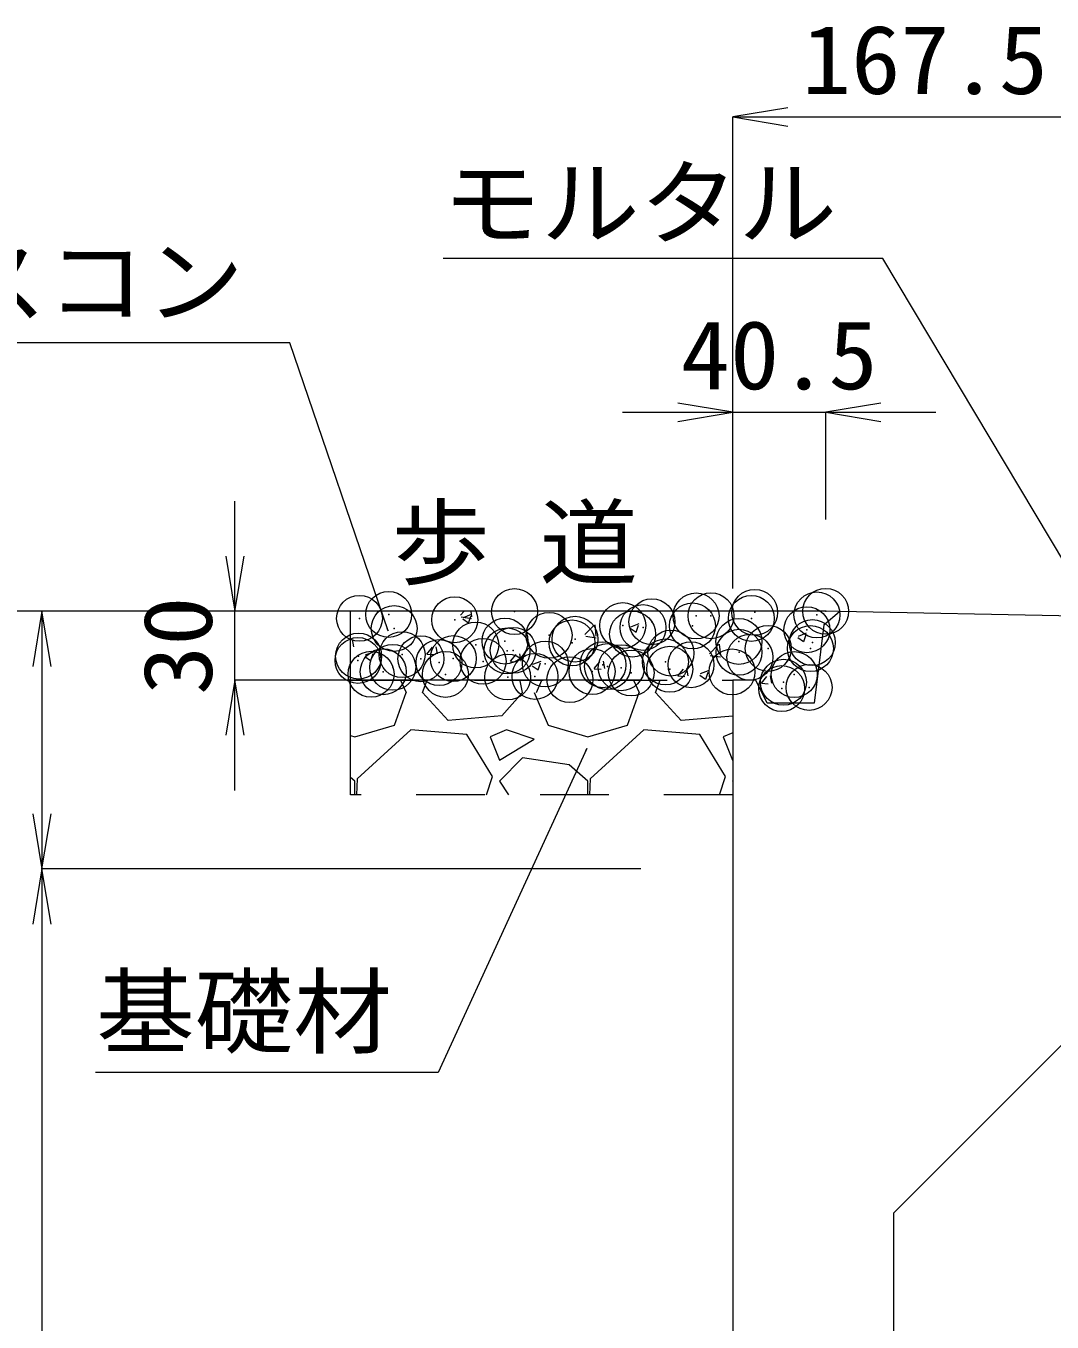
# Model space of a CAD drawing. Units: millimetres at full size. Extents: x 164402 to 209100, y 872507 to 885397.
# Drawn here: x 187983 to 188430, y 882695 to 883260 of the extents above; entities that cross this region are included whole.
import ezdxf
from ezdxf.enums import TextEntityAlignment as Align

# ---------------------------------------------------------------- set-up
doc = ezdxf.new("R2010")
doc.units = ezdxf.units.MM
doc.header["$LTSCALE"] = 40
doc.header["$PDMODE"] = 32
doc.header["$PDSIZE"] = 20
doc.linetypes.add('USER1', pattern=[1.35, 0.75, -0.6])
for name, color, linetype, lineweight in [('0_2', 7, 'Continuous', 13), ('ハッチング', 7, 'Continuous', 5), ('作業エリア', 11, 'Continuous', 13), ('寸法線', 7, 'Continuous', 13), ('本体', 2, 'Continuous', 13), ('補助線', 8, 'Continuous', 13)]:
    doc.layers.add(name, color=color, linetype=linetype, lineweight=lineweight)
doc.styles.add('ＭＳ 明朝', font='')
doc.styles.get('ＭＳ 明朝').set_extended_font_data('MS Mincho')

# ---------------------------------------------------------------- blocks, each defined once
blk = doc.blocks.new('open_arrow')
at = {"color": 0, "linetype": 'Continuous', "lineweight": -2}
blk.add_lwpolyline([(7.5, 1.25), (0, 0), (7.5, -1.25)], dxfattribs=at)

msp = doc.modelspace()

# ---------------------------------------------------------------- linework, layer by layer
at = {"layer": '0_2'}
for p, q in [((188331.53, 883004.5), (188124.42, 883004.5)), ((188337.52, 883004.39), (188331.53, 883004.5))]:
    msp.add_line(p, q, dxfattribs=at)
at = {"layer": '0_2', "linetype": 'USER1', "lineweight": 5}
for p, q in [((188124.42, 882974.5), (188291.03, 882974.5)), ((188291.03, 882924.5), (188124.42, 882924.5))]:
    msp.add_line(p, q, dxfattribs=at)
at = {"layer": 'ハッチング'}
for p, q in [((188172.4, 883002.78), (188174.05, 883004.5)), ((188172.71, 883002.12), (188177.23, 883001.42)), ((188173.34, 883001.22), (188175.87, 882999.51)), ((188173.64, 883001.87), (188177.19, 883003.23)), ((188175.94, 882999.49), (188176.97, 883002.56)), ((188177.34, 883002.13), (188177.07, 883004.5)), ((188226.62, 882994.38), (188230.57, 882998.5)), ((188231.56, 882993.72), (188231, 882998.55)), ((188246.35, 882997.15), (188248.87, 882995.45)), ((188246.64, 882997.8), (188250.2, 882999.17)), ((188248.95, 882995.42), (188249.98, 882998.49)), ((188319.65, 882993.73), (188323.21, 882995.1)), ((188125.9, 882989.1), (188125.32, 882992.29)), ((188162.34, 882985.91), (188161.75, 882989.1)), ((188226.93, 882993.71), (188231.45, 882993.01)), ((188280.83, 882985.97), (188284.79, 882990.09)), ((188285.77, 882985.32), (188285.21, 882990.14)), ((188319.35, 882993.08), (188321.88, 882991.38)), ((188321.95, 882991.35), (188322.98, 882994.42)), ((188130.66, 882984.83), (188133.19, 882983.13)), ((188130.95, 882985.48), (188134.51, 882986.85)), ((188133.26, 882983.1), (188134.29, 882986.17)), ((188157.73, 882985.9), (188160.18, 882988.82)), ((188157.73, 882985.89), (188160.77, 882985.62)), ((188194.17, 882982.72), (188196.62, 882985.63)), ((188198.78, 882982.73), (188198.19, 882985.91)), ((188281.14, 882985.3), (188285.66, 882984.6)), ((188194.17, 882982.7), (188197.2, 882982.44)), ((188203.66, 882980.77), (188206.19, 882979.06)), ((188203.96, 882981.42), (188207.52, 882982.78)), ((188206.27, 882979.04), (188207.3, 882982.11)), ((188230.61, 882979.53), (188233.06, 882982.45)), ((188230.61, 882979.51), (188233.64, 882979.25)), ((188235.21, 882979.54), (188234.63, 882982.72)), ((188267.04, 882976.34), (188269.49, 882979.26)), ((188271.65, 882976.35), (188271.06, 882979.53)), ((188276.97, 882977.35), (188280.52, 882978.71)), ((188279.27, 882974.97), (188280.3, 882978.04)), ((188146.19, 882974.5), (188148.67, 882969.13)), ((188155.78, 882969.13), (188157.8, 882974.5)), ((188198.45, 882974.21), (188197.27, 882974.5)), ((188199.47, 882969.13), (188198.45, 882974.21)), ((188205.57, 882969.13), (188207.87, 882974.5)), ((188247.79, 882974.5), (188250.27, 882969.13)), ((188257.38, 882969.13), (188259.4, 882974.5)), ((188267.04, 882976.33), (188270.08, 882976.06)), ((188276.67, 882976.7), (188279.2, 882974.99)), ((188303.48, 882973.15), (188305.93, 882976.07)), ((188303.48, 882973.14), (188306.52, 882972.87)), ((188308.09, 882973.16), (188307.5, 882976.35)), ((188143.59, 882954.9), (188148.67, 882969.13)), ((188166.96, 882956.94), (188155.78, 882969.13)), ((188199.47, 882969.13), (188190.33, 882958.97)), ((188204.55, 882969.13), (188210.65, 882954.9)), ((188245.19, 882954.9), (188250.27, 882969.13)), ((188268.56, 882956.94), (188257.38, 882969.13)), ((188190.33, 882958.97), (188166.96, 882956.94)), ((188291.03, 882958.89), (188268.56, 882956.94)), ((188124.42, 882950.38), (188126.32, 882949.82)), ((188126.32, 882949.82), (188143.59, 882954.9)), ((188150.7, 882952.87), (188127.33, 882931.54)), ((188175.09, 882950.84), (188150.7, 882952.87)), ((188186.26, 882932.55), (188175.09, 882950.84)), ((188192.36, 882952.87), (188185.25, 882949.82)), ((188185.25, 882949.82), (188189.31, 882939.66)), ((188204.55, 882948.81), (188192.36, 882952.87)), ((188210.65, 882954.9), (188227.92, 882949.82)), ((188227.92, 882949.82), (188245.19, 882954.9)), ((188252.3, 882952.87), (188228.93, 882931.54)), ((188276.69, 882950.84), (188252.3, 882952.87)), ((188287.86, 882932.55), (188276.69, 882950.84)), ((188291.03, 882951.61), (188286.85, 882949.82)), ((188286.85, 882949.82), (188290.91, 882939.66)), ((188189.31, 882939.66), (188204.55, 882948.81)), ((188199.47, 882940.68), (188189.31, 882930.52)), ((188219.79, 882937.63), (188199.47, 882940.68)), ((188290.91, 882939.66), (188291.03, 882939.73)), ((188183.69, 882924.5), (188186.26, 882932.55)), ((188227.92, 882930.52), (188219.79, 882937.63)), ((188285.29, 882924.5), (188287.86, 882932.55)), ((188126.32, 882930.52), (188124.42, 882932.18)), ((188126.32, 882924.5), (188126.32, 882930.52)), ((188127.33, 882931.54), (188127, 882924.5)), ((188189.31, 882930.52), (188193.32, 882924.5)), ((188227.92, 882924.5), (188227.92, 882930.52)), ((188228.93, 882931.54), (188228.6, 882924.5)), ((188291.03, 882930.63), (188290.91, 882930.52)), ((188290.91, 882930.52), (188291.03, 882930.35))]:
    msp.add_line(p, q, dxfattribs=at)
for p in [(188141.09, 883003.12), (188195.95, 883004.4), (188275.04, 883002.48), (188281.54, 883002.54), (188300.59, 883004.07), (188327.71, 883002.93), (188128.37, 883001.44), (188143.48, 882997.01), (188169.87, 883000.82), (188243.08, 882998.27), (188251.92, 882997.45), (188255.8, 882999.94), (188273.46, 882998.13), (188299.12, 883001.38), (188323.34, 882996.47), (188191.76, 882991.51), (188211, 882994.05), (188220.99, 882990.74), (188222.29, 882992.37), (188247.37, 882994.55), (188293.71, 882991.38), (188325.72, 882990.87), (188127.99, 882984.99), (188146.96, 882985.62), (188179.04, 882989.84), (188192.66, 882987.28), (188195.33, 882987.49), (188264.09, 882986.3), (188293.76, 882986.66), (188306.48, 882988.34), (188324.88, 882988.28), (188127.72, 882983.08), (188142.86, 882980.1), (188155.11, 882983.84), (188163.04, 882982.19), (188169.25, 882983.91), (188182.22, 882982.7), (188209.34, 882981.55), (188234.46, 882981.21), (188236.46, 882980.41), (188242.44, 882979.91), (188261.68, 882982.44), (188263.58, 882979.26), (188272.84, 882981.21), (188298.5, 882984.47), (188133.41, 882977.11), (188138.7, 882978.17), (188165.82, 882977.02), (188192.94, 882975.87), (188204.84, 882976.13), (188220.05, 882974.73), (188229.72, 882978.23), (188246.76, 882977.64), (188290.7, 882978.11), (188313.12, 882973.6), (188317.81, 882976.97), (188312.35, 882970.84), (188324.27, 882971.36)]:
    msp.add_point(p, dxfattribs=at)
at = {"layer": '作業エリア'}
msp.add_point((188331.53, 883004.5), dxfattribs=at)
at = {"layer": '寸法線'}
for p, q in [((188291.03, 883219.86), (188458.53, 883219.86)), ((188291.03, 883014.5), (188291.03, 883219.86)), ((188243.03, 883091.23), (188379.53, 883091.23)), ((188291.03, 883014.5), (188291.03, 883091.23)), ((188331.53, 883044.5), (188331.53, 883091.23)), ((188074.07, 882926.5), (188074.07, 883052.5)), ((188291.53, 883004.5), (187904.96, 883004.5)), ((187990.01, 883004.5), (187990.01, 882892.29)), ((188291.53, 883004.5), (187990.01, 883004.5)), ((188291.53, 883004.5), (188074.07, 883004.5)), ((188251.03, 882974.5), (188074.07, 882974.5)), ((188251.03, 882892.29), (187990.01, 882892.29)), ((187990.01, 882892.29), (187990.01, 882342.29)), ((188251.03, 882892.29), (187990.01, 882892.29))]:
    msp.add_line(p, q, dxfattribs=at)
for points in [[(188449.53, 883002.34), (188356.46, 883158.14), (188164.86, 883158.14)], [(188140.84, 882995.97), (188098.06, 883121.43), (187819.37, 883121.43)], [(188227.48, 882944.71), (188162.59, 882803.63), (188013.33, 882803.63)]]:
    msp.add_lwpolyline(points, dxfattribs=at)
at = {"layer": '本体', "lineweight": 20}
for p, q in [((188330.78, 882998.55), (188337.52, 883004.39)), ((188440.53, 883002.39), (188337.52, 883004.39)), ((188291.03, 882974.5), (188291.03, 882352.29)), ((188361.03, 882742.29), (188441.03, 882822.29)), ((188361.03, 882742.29), (188361.03, 882516.32))]:
    msp.add_line(p, q, dxfattribs=at)
at = {"layer": '本体'}
for p, q in [((188330.78, 882998.55), (188326.53, 882964.5)), ((188301.03, 882974.5), (188291.03, 882974.5)), ((188306.03, 882964.5), (188301.03, 882974.5)), ((188326.53, 882964.5), (188306.03, 882964.5))]:
    msp.add_line(p, q, dxfattribs=at)
at = {"layer": '補助線'}
msp.add_line((188124.42, 882924.5), (188124.42, 883004.5), dxfattribs=at)

# ---------------------------------------------------------------- block references
at = {"layer": '寸法線', "xscale": 3.2, "yscale": 3.2}
for p in [(188291.03, 883219.86), (188331.53, 883091.23)]:
    msp.add_blockref('open_arrow', p, dxfattribs=at)
at = {"layer": '寸法線'}
for p, xscale, yscale, rotation in [((188291.03, 883091.23), 3.2, 3.2, 180), ((188074.07, 883004.5), 3.2, 3.2, 90), ((187990.01, 883004.5), 3.2, 3.2, 270), ((188140.84, 882995.97), 0.16, 0.16, 108.8), ((188074.07, 882974.5), 3.2, 3.2, 270), ((188227.48, 882944.71), 0.16, 0.16, 245.3), ((187990.01, 882892.29), 3.2, 3.2, 90), ((187990.01, 882892.29), 3.2, 3.2, 270)]:
    msp.add_blockref('open_arrow', p, dxfattribs=dict(at, xscale=xscale, yscale=yscale, rotation=rotation))

# ---------------------------------------------------------------- texts
at = {"layer": '0_2', "style": 'ＭＳ 明朝', "width": 1.05}
msp.add_text('歩 道', height=30.02, dxfattribs=at).set_placement((188142.31, 883010.42), align=Align.BOTTOM_LEFT)
at = {"layer": '寸法線', "style": 'ＭＳ 明朝', "width": 1.05}
for s, p in [('167.5', (188374.78, 883244.86)), ('40.5', (188311.28, 883116.23))]:
    msp.add_text(s, height=30.02, dxfattribs=at).set_placement(p, align=Align.MIDDLE_CENTER)
for s, p in [('モルタル', (188336.46, 883197.4)), ('普通アスコン', (188078.06, 883163.25)), ('基礎材', (188142.59, 882845.11))]:
    msp.add_text(s, height=30.02, dxfattribs=at).set_placement(p, align=Align.TOP_RIGHT)
msp.add_text('30', height=30.02, rotation=90, dxfattribs=at).set_placement((188049.07, 882989.5), align=Align.MIDDLE_CENTER)

doc.saveas('drawing.dxf')
